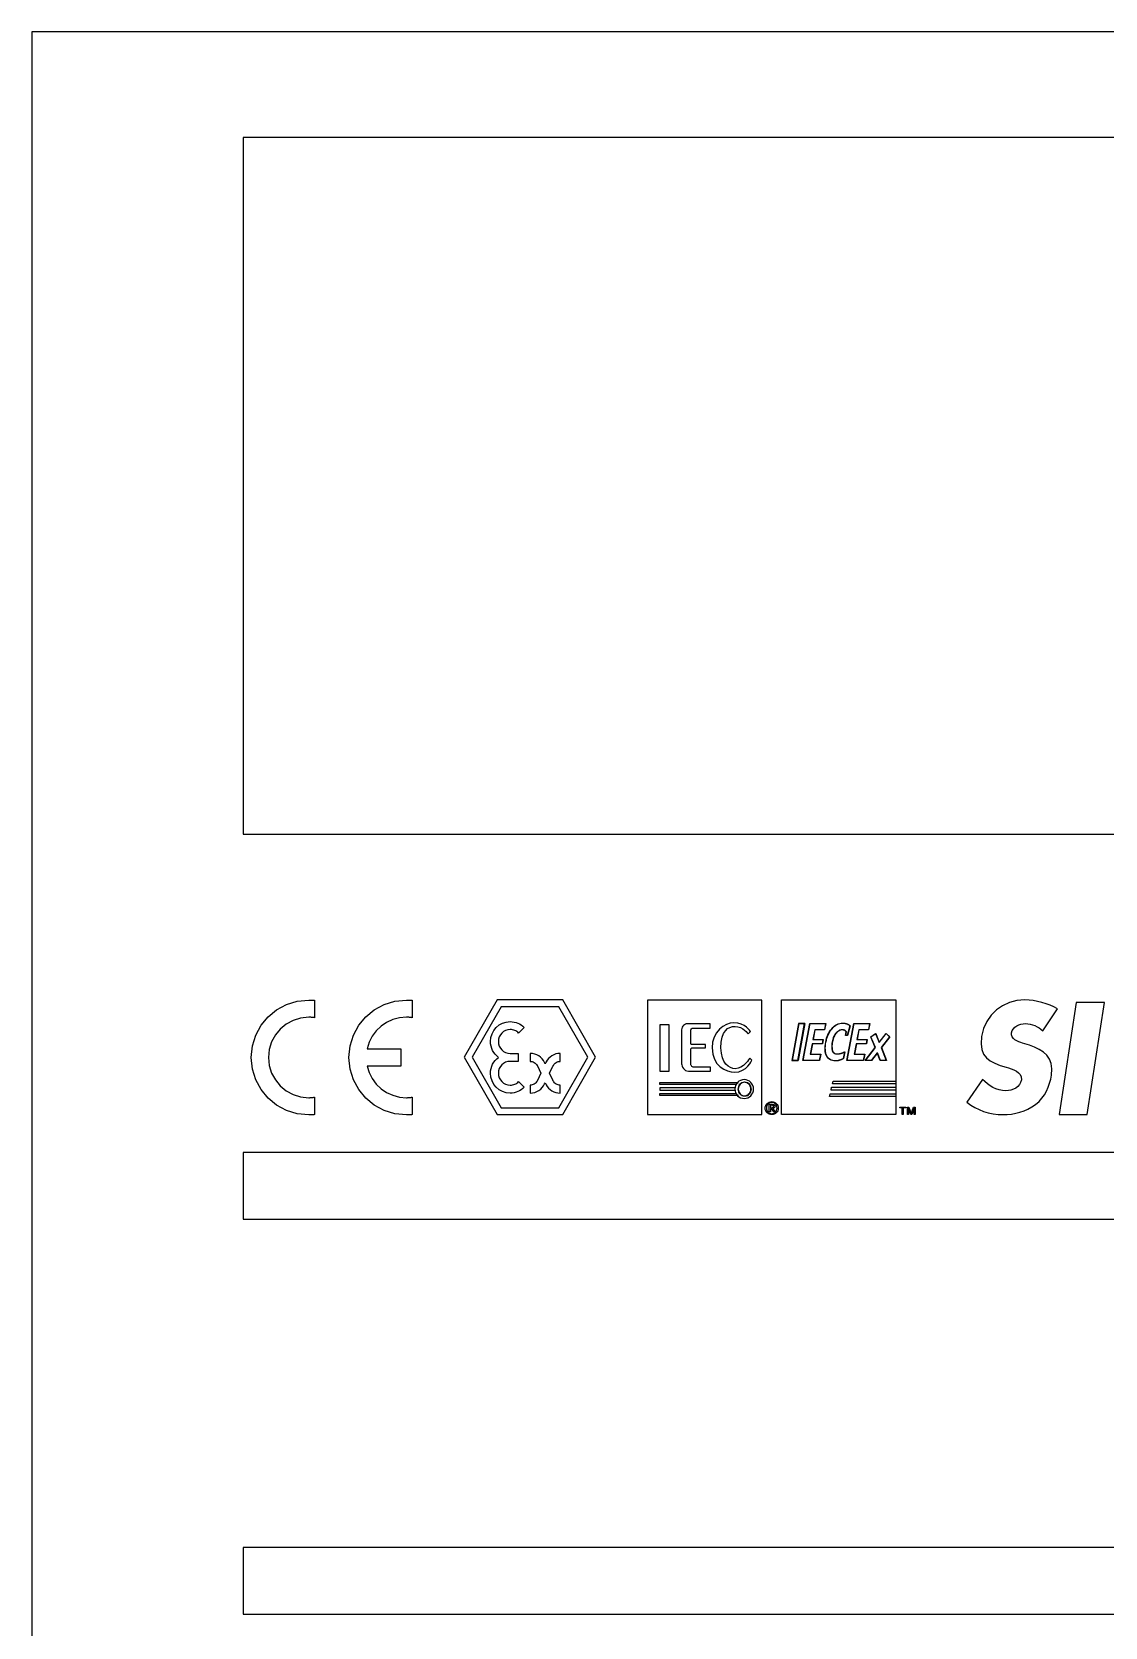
# Model space of a CAD drawing. Header units: metres. Extents: x 0 to 3575, y 0 to 842.
# Drawn here: x 0 to 287.8, y 414.1 to 841.9 of the extents above; entities that cross this region are included whole.
import ezdxf

# ---------------------------------------------------------------- set-up
doc = ezdxf.new("R2010")
doc.units = ezdxf.units.M
doc.layers.add('BORDER', color=2, linetype='Continuous')
doc.layers.add('SCHEMATICS', color=7, linetype='Continuous')

msp = doc.modelspace()

# ---------------------------------------------------------------- linework, layer by layer
at = {"layer": 'BORDER', "color": 2}
msp.add_lwpolyline([(0, 0), (595.28, 0), (595.28, 841.89), (0, 841.89), (0, 0)], dxfattribs=at)
at = {"layer": 'SCHEMATICS', "color": 7}
for p, q in [((75.77, 582.2), (75.77, 577.53)), ((101.98, 582.2), (101.98, 577.53)), ((124.73, 582.28), (115.92, 566.9)), ((142.36, 582.28), (124.73, 582.28)), ((151.17, 566.9), (142.36, 582.28)), ((195.73, 582.27), (165.09, 582.27)), ((165.09, 582.27), (165.09, 551.53)), ((195.73, 551.53), (195.73, 582.27)), ((201, 551.53), (201, 582.28)), ((201, 582.28), (231.66, 582.28)), ((231.66, 582.28), (231.66, 551.53)), ((125.79, 580.43), (118.03, 566.9)), ((141.3, 580.43), (125.79, 580.43)), ((149.06, 566.9), (141.3, 580.43)), ((271.05, 573.99), (274.99, 579.88)), ((280.04, 581.64), (275.43, 551.52)), ((287.61, 581.64), (280.04, 581.64)), ((283, 551.52), (287.61, 581.64)), ((132, 574.92), (130.5, 573.41)), ((170.92, 575.62), (168.4, 575.62)), ((168.4, 575.62), (168.4, 563.17)), ((170.92, 563.17), (170.92, 575.62)), ((181.83, 575.91), (177.3, 575.91)), ((181.83, 574.72), (181.83, 575.91)), ((192.03, 573.19), (192.65, 573.84)), ((203.82, 566.07), (205.66, 575.99)), ((207.29, 575.99), (205.45, 566.07)), ((205.66, 575.99), (207.29, 575.99)), ((206.75, 566.07), (208.59, 575.99)), ((206.83, 566.07), (208.67, 575.99)), ((208.59, 575.99), (212.81, 575.99)), ((208.67, 575.99), (212.89, 575.99)), ((209.9, 574.28), (209.41, 571.64)), ((209.98, 574.28), (209.49, 571.64)), ((212.49, 574.28), (209.9, 574.28)), ((212.57, 574.28), (209.98, 574.28)), ((212.81, 575.99), (212.49, 574.28)), ((212.89, 575.99), (212.57, 574.28)), ((218.14, 572.73), (218.33, 573.73)), ((218.22, 572.73), (218.41, 573.73)), ((218.55, 566.07), (220.39, 575.99)), ((219.3, 575.36), (218.58, 572.73)), ((218.63, 566.07), (220.47, 575.99)), ((219.38, 575.36), (218.66, 572.73)), ((220.39, 575.99), (224.61, 575.99)), ((220.47, 575.99), (224.69, 575.99)), ((221.7, 574.28), (221.21, 571.64)), ((221.78, 574.28), (221.29, 571.64)), ((224.29, 574.28), (221.7, 574.28)), ((224.37, 574.28), (221.78, 574.28)), ((224.61, 575.99), (224.29, 574.28)), ((224.69, 575.99), (224.37, 574.28)), ((224.92, 572.43), (226.18, 573.3)), ((225, 572.43), (226.26, 573.3)), ((226.18, 573.3), (227.15, 570.89)), ((226.26, 573.3), (227.23, 570.89)), ((227.15, 570.89), (229.03, 573.3)), ((227.23, 570.89), (229.11, 573.3)), ((229.03, 573.3), (229.97, 572.43)), ((229.11, 573.3), (230.05, 572.43)), ((89.9, 569.17), (98.9, 569.17)), ((98.9, 569.17), (98.9, 564.55)), ((180.64, 569.4), (180.64, 570.34)), ((209.21, 570.54), (208.7, 567.78)), ((209.29, 570.54), (208.78, 567.78)), ((211.91, 570.54), (209.21, 570.54)), ((211.99, 570.54), (209.29, 570.54)), ((209.41, 571.64), (212.12, 571.64)), ((209.49, 571.64), (212.2, 571.64)), ((212.12, 571.64), (211.91, 570.54)), ((212.2, 571.64), (211.99, 570.54)), ((218.58, 572.73), (218.14, 572.73)), ((218.66, 572.73), (218.22, 572.73)), ((221.01, 570.54), (220.5, 567.78)), ((221.09, 570.54), (220.58, 567.78)), ((223.71, 570.54), (221.01, 570.54)), ((223.79, 570.54), (221.09, 570.54)), ((221.21, 571.64), (223.92, 571.64)), ((221.29, 571.64), (224, 571.64)), ((223.43, 566.07), (226.1, 569.5)), ((223.51, 566.07), (226.18, 569.5)), ((223.92, 571.64), (223.71, 570.54)), ((224, 571.64), (223.79, 570.54)), ((226.1, 569.5), (224.92, 572.43)), ((226.18, 569.5), (225, 572.43)), ((229.97, 572.43), (227.71, 569.51)), ((227.71, 569.51), (229.09, 566.07)), ((230.05, 572.43), (227.79, 569.51)), ((227.79, 569.51), (229.17, 566.07)), ((267.47, 570.12), (265.63, 570.7)), ((115.92, 566.9), (124.73, 551.52)), ((118.03, 566.9), (125.79, 553.37)), ((128.26, 567.95), (130.37, 567.95)), ((130.37, 565.82), (128.26, 565.82)), ((130.37, 567.95), (130.37, 567.51)), ((130.37, 567.51), (130.37, 566.27)), ((130.37, 566.27), (130.37, 565.82)), ((133.58, 567.95), (133.58, 565.82)), ((137.64, 565.16), (137.48, 565.52)), ((141.3, 553.37), (149.06, 566.9)), ((141.69, 565.82), (141.69, 567.95)), ((142.36, 551.52), (151.17, 566.9)), ((193.06, 566.12), (192.47, 566.67)), ((205.45, 566.07), (203.82, 566.07)), ((211.14, 566.07), (206.75, 566.07)), ((211.22, 566.07), (206.83, 566.07)), ((208.7, 567.78), (211.46, 567.78)), ((208.78, 567.78), (211.54, 567.78)), ((211.46, 567.78), (211.14, 566.07)), ((211.54, 567.78), (211.22, 566.07)), ((217.87, 568.37), (217.53, 566.56)), ((217.95, 568.37), (217.61, 566.56)), ((222.94, 566.07), (218.55, 566.07)), ((223.02, 566.07), (218.63, 566.07)), ((220.5, 567.78), (223.26, 567.78)), ((220.58, 567.78), (223.34, 567.78)), ((223.26, 567.78), (222.94, 566.07)), ((223.34, 567.78), (223.02, 566.07)), ((225.04, 566.07), (223.43, 566.07)), ((225.12, 566.07), (223.51, 566.07)), ((226.66, 568.11), (225.04, 566.07)), ((226.74, 568.11), (225.12, 566.07)), ((227.48, 566.07), (226.66, 568.11)), ((227.56, 566.07), (226.74, 568.11)), ((229.09, 566.07), (227.48, 566.07)), ((229.17, 566.07), (227.56, 566.07)), ((98.9, 564.55), (89.9, 564.55)), ((135.53, 564.6), (136.49, 562.63)), ((136.49, 562.63), (135.53, 560.67)), ((138.79, 562.63), (139.72, 564.54)), ((139.71, 560.73), (138.79, 562.63)), ((168.4, 563.17), (170.92, 563.17)), ((181.95, 563.19), (181.95, 564.24)), ((214.71, 559.79), (214.87, 560.51)), ((214.87, 560.51), (231.66, 560.51)), ((231.66, 560.51), (231.66, 559.79)), ((254.94, 560.97), (250.73, 554.85)), ((75.77, 556.19), (75.77, 551.52)), ((101.98, 556.19), (101.98, 551.52)), ((130.5, 560.37), (132, 558.86)), ((133.58, 559.43), (133.58, 557.3)), ((137.49, 559.77), (137.64, 560.1)), ((137.64, 560.1), (137.73, 559.89)), ((141.69, 557.3), (141.69, 559.43)), ((168.4, 559.61), (168.4, 560.14)), ((168.4, 560.14), (189.48, 560.14)), ((188.81, 559.61), (168.4, 559.61)), ((188.59, 558.73), (168.4, 558.73)), ((168.4, 558.73), (168.4, 558.13)), ((168.4, 558.13), (188.59, 558.13)), ((168.4, 556.64), (168.4, 557.17)), ((168.4, 557.17), (188.8, 557.16)), ((189.47, 556.64), (168.4, 556.64)), ((188.59, 558.13), (188.59, 558.73)), ((213.89, 556.42), (214.02, 557.11)), ((231.66, 556.42), (213.89, 556.42)), ((214.02, 557.11), (231.66, 557.11)), ((214.32, 558.13), (214.45, 558.85)), ((231.66, 558.13), (214.32, 558.13)), ((214.45, 558.85), (231.66, 558.85)), ((231.66, 559.79), (214.71, 559.79)), ((231.66, 558.85), (231.66, 558.13)), ((231.66, 557.11), (231.66, 556.42)), ((125.79, 553.37), (141.3, 553.37)), ((197.7, 554.3), (198.49, 554.3)), ((197.7, 552.25), (197.7, 554.3)), ((198.01, 552.25), (197.7, 552.25)), ((198.43, 554.04), (198.01, 554.04)), ((198.01, 554.04), (198.01, 553.39)), ((198.01, 553.39), (198.35, 553.39)), ((198.35, 553.13), (198.01, 553.13)), ((198.01, 553.13), (198.01, 552.25)), ((198.91, 552.25), (198.35, 553.13)), ((198.66, 553.16), (199.25, 552.25)), ((199.25, 552.25), (198.91, 552.25)), ((232.69, 553.34), (232.69, 553.56)), ((232.69, 553.56), (234.32, 553.56)), ((233.37, 553.34), (232.69, 553.34)), ((233.37, 551.52), (233.37, 553.34)), ((234.32, 553.34), (233.65, 553.34)), ((233.65, 553.34), (233.65, 551.52)), ((234.32, 553.56), (234.32, 553.34)), ((234.78, 553.56), (235.15, 553.56)), ((234.78, 551.52), (234.78, 553.56)), ((235.05, 553.22), (235.04, 553.22)), ((235.04, 553.22), (235.04, 551.52)), ((235.68, 551.52), (235.05, 553.22)), ((235.15, 553.56), (235.8, 551.85)), ((235.8, 551.85), (236.44, 553.56)), ((236.55, 553.22), (235.91, 551.52)), ((236.44, 553.56), (236.81, 553.56)), ((236.56, 553.22), (236.55, 553.22)), ((236.56, 551.52), (236.56, 553.22)), ((236.81, 553.56), (236.81, 551.52)), ((124.73, 551.52), (142.36, 551.52)), ((165.09, 551.53), (195.73, 551.53)), ((231.66, 551.53), (201, 551.53)), ((233.65, 551.52), (233.37, 551.52)), ((235.04, 551.52), (234.78, 551.52)), ((235.91, 551.52), (235.68, 551.52)), ((236.81, 551.52), (236.56, 551.52)), ((275.43, 551.52), (283, 551.52))]:
    msp.add_line(p, q, dxfattribs=at)
for points in [[(56.69, 626.71), (566.93, 626.71), (566.93, 813.55), (56.69, 813.55), (56.69, 626.71)], [(58.82, 566.86), (59.13, 569.97), (60.03, 572.86), (61.45, 575.48), (63.33, 577.76), (65.61, 579.64), (68.23, 581.06), (71.13, 581.96), (74.23, 582.27)], [(74.23, 582.27), (74.43, 582.27), (74.62, 582.27), (74.81, 582.26), (75.01, 582.26), (75.2, 582.24), (75.39, 582.23), (75.58, 582.22), (75.77, 582.2)], [(85.02, 566.86), (85.34, 569.97), (86.23, 572.86), (87.66, 575.48), (89.54, 577.76), (91.82, 579.64), (94.44, 581.06), (97.33, 581.96), (100.44, 582.27)], [(100.44, 582.27), (100.63, 582.27), (100.83, 582.27), (101.02, 582.26), (101.22, 582.26), (101.41, 582.24), (101.6, 582.23), (101.79, 582.22), (101.98, 582.2)], [(266.26, 582.28), (264.13, 582.1), (262.12, 581.58), (260.28, 580.74), (258.63, 579.6), (257.21, 578.19), (256.06, 576.51), (255.2, 574.6), (254.67, 572.48)], [(274.99, 579.88), (274.06, 580.4), (273.05, 580.87), (271.97, 581.28), (270.84, 581.63), (269.69, 581.91), (268.53, 582.11), (267.38, 582.24), (266.26, 582.28)], [(74.23, 577.65), (72.06, 577.43), (70.03, 576.8), (68.2, 575.81), (66.6, 574.49), (65.28, 572.89), (64.29, 571.06), (63.66, 569.04), (63.44, 566.86)], [(75.77, 577.53), (75.58, 577.55), (75.39, 577.58), (75.2, 577.6), (75.01, 577.62), (74.82, 577.63), (74.62, 577.64), (74.43, 577.65), (74.23, 577.65)], [(100.44, 577.65), (98.55, 577.49), (96.76, 577.01), (95.12, 576.25), (93.63, 575.23), (92.34, 573.99), (91.27, 572.54), (90.45, 570.93), (89.9, 569.17)], [(101.98, 577.53), (101.79, 577.55), (101.6, 577.58), (101.41, 577.6), (101.22, 577.62), (101.03, 577.63), (100.83, 577.64), (100.64, 577.65), (100.44, 577.65)], [(122.97, 571.15), (123.07, 572.22), (123.38, 573.22), (123.87, 574.13), (124.52, 574.92), (125.3, 575.57), (126.2, 576.06), (127.19, 576.37), (128.26, 576.48)], [(128.26, 574.35), (127.62, 574.28), (127.02, 574.1), (126.48, 573.8), (126.01, 573.41), (125.62, 572.94), (125.33, 572.4), (125.15, 571.8), (125.08, 571.15)], [(128.26, 576.48), (128.8, 576.45), (129.32, 576.37), (129.83, 576.24), (130.31, 576.06), (130.78, 575.84), (131.21, 575.57), (131.62, 575.26), (132, 574.92)], [(130.5, 573.41), (130.27, 573.62), (130.03, 573.8), (129.77, 573.96), (129.49, 574.1), (129.2, 574.2), (128.9, 574.28), (128.58, 574.33), (128.26, 574.35)], [(175.7, 575.91), (175.46, 575.88), (175.22, 575.79), (174.97, 575.65), (174.74, 575.46), (174.54, 575.23), (174.37, 574.95), (174.27, 574.65), (174.23, 574.31)], [(174.23, 574.31), (174.23, 573.68), (174.23, 572.59), (174.23, 571.2), (174.23, 569.67), (174.23, 568.15), (174.23, 566.79), (174.23, 565.75), (174.23, 565.18)], [(177.3, 575.91), (177.25, 575.91), (177.13, 575.91), (176.95, 575.91), (176.72, 575.91), (176.46, 575.91), (176.2, 575.91), (175.93, 575.91), (175.7, 575.91)], [(176.68, 573.84), (176.68, 573.97), (176.68, 574.11), (176.71, 574.26), (176.75, 574.4), (176.82, 574.53), (176.93, 574.63), (177.08, 574.7), (177.29, 574.72)], [(176.68, 570.97), (176.68, 571.16), (176.68, 571.49), (176.68, 571.92), (176.68, 572.39), (176.68, 572.86), (176.68, 573.29), (176.68, 573.63), (176.68, 573.84)], [(177.29, 574.72), (177.66, 574.72), (178.26, 574.72), (179, 574.72), (179.79, 574.72), (180.56, 574.72), (181.21, 574.72), (181.66, 574.72), (181.83, 574.72)], [(188.2, 576.17), (187.23, 576.06), (186.23, 575.73), (185.26, 575.19), (184.35, 574.44), (183.57, 573.48), (182.95, 572.33), (182.54, 570.97), (182.39, 569.43)], [(184.76, 569.43), (184.85, 571), (185.1, 572.27), (185.48, 573.28), (185.97, 574.04), (186.55, 574.59), (187.18, 574.94), (187.85, 575.14), (188.54, 575.2)], [(192.65, 573.84), (192.58, 573.94), (192.39, 574.2), (192.05, 574.58), (191.58, 575), (190.96, 575.43), (190.2, 575.81), (189.28, 576.07), (188.2, 576.17)], [(188.54, 575.2), (189.32, 575.11), (190.02, 574.88), (190.62, 574.56), (191.11, 574.19), (191.51, 573.82), (191.79, 573.5), (191.97, 573.27), (192.03, 573.19)], [(205.37, 566.07), (207.21, 575.99), (205.58, 575.99), (203.74, 566.07), (205.37, 566.07)], [(205.45, 566.07), (207.29, 575.99), (205.66, 575.99), (203.82, 566.07), (205.45, 566.07)], [(212.85, 571), (212.96, 571.51), (213.1, 572.01), (213.26, 572.48), (213.45, 572.94), (213.67, 573.38), (213.91, 573.8), (214.18, 574.2), (214.47, 574.58)], [(212.93, 571), (213.04, 571.51), (213.18, 572.01), (213.34, 572.48), (213.53, 572.94), (213.75, 573.38), (213.99, 573.8), (214.26, 574.2), (214.55, 574.58)], [(214.47, 574.58), (214.79, 574.93), (215.12, 575.23), (215.47, 575.49), (215.83, 575.7), (216.21, 575.86), (216.6, 575.98), (217.01, 576.05), (217.43, 576.07)], [(214.55, 574.58), (214.87, 574.93), (215.2, 575.23), (215.55, 575.49), (215.91, 575.7), (216.29, 575.86), (216.68, 575.98), (217.09, 576.05), (217.51, 576.07)], [(215.61, 573.4), (215.43, 573.17), (215.26, 572.93), (215.11, 572.66), (214.98, 572.38), (214.86, 572.08), (214.76, 571.77), (214.67, 571.43), (214.59, 571.08)], [(215.69, 573.4), (215.51, 573.17), (215.34, 572.93), (215.19, 572.66), (215.06, 572.38), (214.94, 572.08), (214.83, 571.77), (214.74, 571.43), (214.67, 571.08)], [(217.18, 574.26), (216.97, 574.25), (216.77, 574.21), (216.57, 574.14), (216.37, 574.04), (216.18, 573.92), (215.99, 573.77), (215.8, 573.6), (215.61, 573.4)], [(217.26, 574.26), (217.05, 574.25), (216.85, 574.21), (216.65, 574.14), (216.45, 574.04), (216.26, 573.92), (216.06, 573.77), (215.87, 573.6), (215.69, 573.4)], [(217.93, 574.1), (217.87, 574.14), (217.8, 574.17), (217.72, 574.2), (217.63, 574.22), (217.53, 574.24), (217.42, 574.25), (217.3, 574.26), (217.18, 574.26)], [(218.01, 574.1), (217.95, 574.14), (217.88, 574.17), (217.79, 574.2), (217.7, 574.22), (217.61, 574.24), (217.5, 574.25), (217.38, 574.26), (217.26, 574.26)], [(217.43, 576.07), (217.55, 576.07), (217.67, 576.06), (217.79, 576.05), (217.91, 576.03), (218.04, 576), (218.17, 575.98), (218.3, 575.94), (218.43, 575.9)], [(217.51, 576.07), (217.63, 576.07), (217.75, 576.06), (217.87, 576.05), (217.99, 576.03), (218.12, 576), (218.25, 575.98), (218.38, 575.94), (218.51, 575.9)], [(218.33, 573.73), (218.29, 573.78), (218.24, 573.83), (218.2, 573.88), (218.15, 573.92), (218.1, 573.97), (218.05, 574.01), (217.99, 574.06), (217.93, 574.1)], [(218.41, 573.73), (218.37, 573.78), (218.32, 573.83), (218.28, 573.88), (218.23, 573.92), (218.18, 573.97), (218.12, 574.01), (218.07, 574.06), (218.01, 574.1)], [(218.43, 575.9), (218.56, 575.85), (218.69, 575.8), (218.81, 575.74), (218.92, 575.68), (219.02, 575.61), (219.12, 575.53), (219.21, 575.45), (219.3, 575.36)], [(218.51, 575.9), (218.64, 575.85), (218.77, 575.8), (218.88, 575.74), (219, 575.68), (219.1, 575.61), (219.2, 575.53), (219.29, 575.45), (219.38, 575.36)], [(262.71, 573.49), (262.88, 574.06), (263.19, 574.55), (263.6, 574.97), (264.1, 575.32), (264.65, 575.58), (265.22, 575.77), (265.79, 575.89), (266.34, 575.93)], [(265.63, 570.7), (265.14, 570.87), (264.61, 571.07), (264.09, 571.32), (263.6, 571.61), (263.19, 571.97), (262.88, 572.39), (262.71, 572.89), (262.71, 573.49)], [(266.34, 575.93), (267.02, 575.89), (267.69, 575.79), (268.33, 575.62), (268.94, 575.39), (269.52, 575.11), (270.07, 574.78), (270.58, 574.41), (271.05, 573.99)], [(125.09, 566.89), (124.63, 567.28), (124.22, 567.72), (123.85, 568.2), (123.55, 568.73), (123.3, 569.29), (123.12, 569.89), (123.01, 570.51), (122.97, 571.15)], [(125.08, 571.15), (125.15, 570.51), (125.33, 569.91), (125.62, 569.36), (126.01, 568.89), (126.48, 568.5), (127.02, 568.21), (127.62, 568.02), (128.26, 567.95)], [(176.68, 568.46), (176.67, 568.6), (176.66, 568.75), (176.65, 568.91), (176.66, 569.06), (176.68, 569.19), (176.74, 569.3), (176.83, 569.37), (176.97, 569.4)], [(177.06, 570.34), (176.91, 570.35), (176.8, 570.39), (176.73, 570.46), (176.69, 570.54), (176.67, 570.64), (176.67, 570.75), (176.67, 570.86), (176.68, 570.97)], [(176.97, 569.4), (177.26, 569.4), (177.73, 569.4), (178.33, 569.4), (178.97, 569.4), (179.6, 569.4), (180.13, 569.4), (180.5, 569.4), (180.64, 569.4)], [(180.64, 570.34), (180.51, 570.34), (180.15, 570.34), (179.64, 570.34), (179.03, 570.34), (178.4, 570.34), (177.82, 570.34), (177.35, 570.34), (177.06, 570.34)], [(182.39, 569.43), (182.56, 567.78), (183.01, 566.4), (183.69, 565.27), (184.54, 564.38), (185.5, 563.72), (186.49, 563.26), (187.48, 563), (188.38, 562.91)], [(188.54, 563.84), (187.96, 563.91), (187.33, 564.13), (186.7, 564.51), (186.11, 565.08), (185.57, 565.83), (185.15, 566.8), (184.87, 568), (184.76, 569.43)], [(213.08, 567.28), (212.93, 567.64), (212.81, 568.02), (212.73, 568.44), (212.69, 568.89), (212.68, 569.37), (212.7, 569.88), (212.76, 570.42), (212.85, 571)], [(213.16, 567.28), (213.01, 567.64), (212.89, 568.02), (212.81, 568.44), (212.77, 568.89), (212.75, 569.37), (212.78, 569.88), (212.84, 570.42), (212.93, 571)], [(214.59, 571.08), (214.53, 570.71), (214.49, 570.37), (214.46, 570.04), (214.46, 569.73), (214.47, 569.44), (214.5, 569.17), (214.55, 568.92), (214.61, 568.69)], [(214.67, 571.08), (214.61, 570.71), (214.57, 570.37), (214.54, 570.04), (214.54, 569.73), (214.55, 569.44), (214.58, 569.17), (214.63, 568.92), (214.69, 568.69)], [(254.67, 572.48), (254.51, 570.56), (254.69, 568.99), (255.17, 567.74), (255.93, 566.74), (256.94, 565.94), (258.18, 565.29), (259.63, 564.74), (261.25, 564.23)], [(273.39, 562.13), (273.51, 563.79), (273.32, 565.21), (272.86, 566.42), (272.16, 567.45), (271.24, 568.31), (270.13, 569.03), (268.86, 569.62), (267.47, 570.12)], [(74.23, 551.45), (71.13, 551.76), (68.23, 552.66), (65.61, 554.08), (63.33, 555.96), (61.45, 558.24), (60.03, 560.86), (59.13, 563.75), (58.82, 566.86)], [(63.44, 566.86), (63.66, 564.69), (64.29, 562.66), (65.28, 560.83), (66.6, 559.23), (68.2, 557.91), (70.03, 556.92), (72.06, 556.29), (74.23, 556.07)], [(100.44, 551.45), (97.33, 551.76), (94.44, 552.66), (91.82, 554.08), (89.54, 555.96), (87.66, 558.24), (86.23, 560.86), (85.34, 563.75), (85.02, 566.86)], [(122.97, 562.63), (123.01, 563.27), (123.12, 563.89), (123.3, 564.49), (123.55, 565.05), (123.85, 565.57), (124.22, 566.06), (124.63, 566.5), (125.09, 566.89)], [(128.26, 565.82), (127.62, 565.76), (127.02, 565.57), (126.48, 565.28), (126.01, 564.89), (125.62, 564.41), (125.33, 563.87), (125.15, 563.27), (125.08, 562.63)], [(137.48, 565.52), (137.2, 566.03), (136.84, 566.5), (136.42, 566.92), (135.94, 567.27), (135.41, 567.56), (134.84, 567.78), (134.22, 567.91), (133.58, 567.95)], [(133.58, 565.82), (133.88, 565.8), (134.17, 565.74), (134.44, 565.65), (134.69, 565.52), (134.92, 565.37), (135.12, 565.18), (135.3, 564.97), (135.45, 564.74)], [(135.45, 564.74), (135.46, 564.73), (135.47, 564.71), (135.48, 564.69), (135.49, 564.67), (135.5, 564.66), (135.51, 564.64), (135.52, 564.62), (135.53, 564.6)], [(137.87, 565.66), (137.84, 565.61), (137.81, 565.55), (137.77, 565.46), (137.74, 565.38), (137.7, 565.3), (137.67, 565.23), (137.65, 565.18), (137.64, 565.16)], [(141.69, 567.95), (141.07, 567.91), (140.47, 567.79), (139.91, 567.59), (139.4, 567.32), (138.93, 566.98), (138.51, 566.59), (138.15, 566.15), (137.87, 565.66)], [(139.72, 564.54), (139.73, 564.56), (139.74, 564.59), (139.75, 564.62), (139.77, 564.65), (139.79, 564.68), (139.8, 564.71), (139.81, 564.73), (139.82, 564.74)], [(139.82, 564.74), (139.97, 564.97), (140.15, 565.18), (140.35, 565.37), (140.58, 565.52), (140.83, 565.65), (141.1, 565.74), (141.39, 565.8), (141.69, 565.82)], [(174.23, 565.18), (174.26, 564.88), (174.35, 564.56), (174.5, 564.22), (174.71, 563.91), (174.97, 563.62), (175.28, 563.4), (175.65, 563.25), (176.06, 563.19)], [(176.68, 565.05), (176.68, 565.31), (176.68, 565.72), (176.68, 566.23), (176.68, 566.79), (176.68, 567.34), (176.68, 567.84), (176.68, 568.23), (176.68, 568.46)], [(177.77, 564.24), (177.51, 564.26), (177.29, 564.3), (177.1, 564.38), (176.95, 564.48), (176.83, 564.6), (176.74, 564.73), (176.69, 564.89), (176.68, 565.05)], [(188.38, 562.91), (189.57, 563.05), (190.56, 563.41), (191.37, 563.93), (192.01, 564.52), (192.49, 565.11), (192.81, 565.62), (193, 565.98), (193.06, 566.12)], [(192.47, 566.67), (192.4, 566.55), (192.19, 566.23), (191.85, 565.77), (191.39, 565.25), (190.82, 564.73), (190.14, 564.28), (189.38, 563.96), (188.54, 563.84)], [(215.45, 565.93), (215.04, 565.95), (214.66, 566.02), (214.32, 566.12), (214, 566.27), (213.72, 566.46), (213.48, 566.69), (213.26, 566.97), (213.08, 567.28)], [(215.53, 565.93), (215.12, 565.95), (214.74, 566.02), (214.4, 566.12), (214.08, 566.27), (213.8, 566.46), (213.55, 566.69), (213.34, 566.97), (213.16, 567.28)], [(214.61, 568.69), (214.7, 568.48), (214.8, 568.3), (214.93, 568.15), (215.08, 568.02), (215.25, 567.93), (215.45, 567.86), (215.66, 567.82), (215.9, 567.8)], [(214.69, 568.69), (214.78, 568.48), (214.88, 568.3), (215.01, 568.15), (215.16, 568.02), (215.33, 567.93), (215.53, 567.86), (215.74, 567.82), (215.98, 567.8)], [(216.51, 566.1), (216.36, 566.06), (216.22, 566.03), (216.08, 566), (215.95, 565.97), (215.82, 565.96), (215.69, 565.94), (215.57, 565.93), (215.45, 565.93)], [(216.59, 566.1), (216.44, 566.06), (216.3, 566.03), (216.16, 566), (216.03, 565.97), (215.9, 565.96), (215.77, 565.94), (215.65, 565.93), (215.53, 565.93)], [(215.9, 567.8), (216, 567.81), (216.12, 567.81), (216.23, 567.82), (216.35, 567.84), (216.48, 567.86), (216.61, 567.89), (216.74, 567.92), (216.88, 567.96)], [(215.98, 567.8), (216.08, 567.81), (216.2, 567.81), (216.31, 567.82), (216.43, 567.84), (216.56, 567.86), (216.69, 567.89), (216.82, 567.92), (216.96, 567.96)], [(217.53, 566.56), (217.42, 566.49), (217.31, 566.42), (217.19, 566.36), (217.07, 566.3), (216.94, 566.24), (216.8, 566.19), (216.66, 566.14), (216.51, 566.1)], [(217.61, 566.56), (217.5, 566.49), (217.39, 566.42), (217.27, 566.36), (217.15, 566.3), (217.02, 566.24), (216.88, 566.19), (216.74, 566.14), (216.59, 566.1)], [(216.88, 567.96), (217.02, 568), (217.15, 568.05), (217.28, 568.09), (217.41, 568.14), (217.53, 568.2), (217.65, 568.25), (217.76, 568.31), (217.87, 568.37)], [(216.96, 567.96), (217.1, 568), (217.23, 568.05), (217.36, 568.09), (217.49, 568.14), (217.61, 568.2), (217.73, 568.25), (217.84, 568.31), (217.95, 568.37)], [(89.9, 564.55), (90.45, 562.79), (91.27, 561.18), (92.34, 559.74), (93.63, 558.49), (95.12, 557.48), (96.76, 556.71), (98.55, 556.24), (100.44, 556.07)], [(128.26, 557.3), (127.19, 557.41), (126.2, 557.72), (125.3, 558.21), (124.52, 558.86), (123.87, 559.65), (123.38, 560.55), (123.07, 561.55), (122.97, 562.63)], [(125.08, 562.63), (125.15, 561.98), (125.33, 561.38), (125.62, 560.84), (126.01, 560.37), (126.48, 559.98), (127.02, 559.68), (127.62, 559.5), (128.26, 559.43)], [(135.45, 560.51), (135.3, 560.28), (135.12, 560.07), (134.92, 559.89), (134.69, 559.73), (134.44, 559.6), (134.17, 559.51), (133.88, 559.45), (133.58, 559.43)], [(135.53, 560.67), (135.52, 560.65), (135.51, 560.63), (135.5, 560.61), (135.49, 560.59), (135.48, 560.57), (135.47, 560.55), (135.46, 560.53), (135.45, 560.51)], [(139.82, 560.51), (139.81, 560.52), (139.8, 560.55), (139.79, 560.57), (139.77, 560.61), (139.75, 560.64), (139.74, 560.68), (139.72, 560.71), (139.71, 560.73)], [(141.69, 559.43), (141.39, 559.45), (141.1, 559.51), (140.83, 559.6), (140.58, 559.73), (140.35, 559.89), (140.15, 560.07), (139.97, 560.28), (139.82, 560.51)], [(176.06, 563.19), (176.64, 563.19), (177.47, 563.19), (178.43, 563.19), (179.44, 563.19), (180.39, 563.19), (181.19, 563.19), (181.74, 563.19), (181.95, 563.19)], [(181.95, 564.24), (181.8, 564.24), (181.4, 564.24), (180.82, 564.24), (180.14, 564.24), (179.42, 564.24), (178.74, 564.24), (178.16, 564.24), (177.77, 564.24)], [(191, 560.91), (190.5, 560.86), (190.03, 560.71), (189.6, 560.48), (189.23, 560.17), (188.93, 559.8), (188.7, 559.37), (188.55, 558.9), (188.5, 558.39)], [(193.51, 558.39), (193.45, 558.9), (193.31, 559.37), (193.08, 559.8), (192.77, 560.17), (192.4, 560.48), (191.98, 560.71), (191.51, 560.86), (191, 560.91)], [(261.19, 557.95), (260.24, 558.01), (259.35, 558.19), (258.5, 558.47), (257.7, 558.84), (256.95, 559.29), (256.24, 559.8), (255.57, 560.37), (254.94, 560.97)], [(265.32, 560.89), (265.12, 560.18), (264.79, 559.57), (264.34, 559.06), (263.8, 558.65), (263.19, 558.34), (262.54, 558.12), (261.86, 557.99), (261.19, 557.95)], [(261.25, 564.23), (261.88, 564.04), (262.59, 563.81), (263.31, 563.53), (263.99, 563.19), (264.59, 562.76), (265.04, 562.25), (265.3, 561.63), (265.32, 560.89)], [(269.14, 554.27), (270.06, 555.06), (270.85, 555.93), (271.52, 556.86), (272.08, 557.86), (272.54, 558.89), (272.9, 559.96), (273.19, 561.04), (273.39, 562.13)], [(74.23, 556.07), (74.43, 556.07), (74.62, 556.08), (74.82, 556.09), (75.01, 556.11), (75.2, 556.12), (75.39, 556.14), (75.58, 556.17), (75.77, 556.19)], [(100.44, 556.07), (100.64, 556.07), (100.83, 556.08), (101.03, 556.09), (101.22, 556.11), (101.41, 556.12), (101.6, 556.14), (101.79, 556.17), (101.98, 556.19)], [(128.26, 559.43), (128.58, 559.45), (128.9, 559.5), (129.2, 559.57), (129.49, 559.68), (129.77, 559.82), (130.03, 559.98), (130.27, 560.16), (130.5, 560.37)], [(132, 558.86), (131.62, 558.52), (131.21, 558.21), (130.78, 557.94), (130.31, 557.72), (129.83, 557.54), (129.32, 557.41), (128.8, 557.33), (128.26, 557.3)], [(133.58, 557.3), (134.23, 557.35), (134.85, 557.48), (135.42, 557.7), (135.96, 557.99), (136.44, 558.35), (136.86, 558.77), (137.21, 559.25), (137.49, 559.77)], [(137.73, 559.89), (137.75, 559.85), (137.77, 559.81), (137.78, 559.76), (137.8, 559.72), (137.82, 559.68), (137.84, 559.64), (137.86, 559.6), (137.88, 559.56)], [(137.88, 559.56), (138.18, 559.08), (138.53, 558.64), (138.95, 558.26), (139.42, 557.93), (139.93, 557.66), (140.48, 557.46), (141.07, 557.34), (141.69, 557.3)], [(188.5, 558.39), (188.55, 557.88), (188.7, 557.41), (188.93, 556.98), (189.23, 556.61), (189.6, 556.3), (190.03, 556.07), (190.5, 555.92), (191, 555.87)], [(188.8, 557.16), (188.81, 557.16), (188.82, 557.15), (188.84, 557.13), (188.87, 557.1), (188.91, 557.06), (188.95, 557.02), (189, 556.98), (189.05, 556.93)], [(189.13, 559.92), (189.04, 559.85), (188.98, 559.79), (188.92, 559.74), (188.88, 559.69), (188.85, 559.65), (188.83, 559.63), (188.82, 559.61), (188.81, 559.61)], [(189.05, 556.93), (189.14, 556.84), (189.22, 556.77), (189.3, 556.72), (189.36, 556.68), (189.4, 556.66), (189.44, 556.64), (189.46, 556.64), (189.47, 556.64)], [(189.48, 560.14), (189.48, 560.14), (189.47, 560.14), (189.46, 560.14), (189.43, 560.13), (189.39, 560.11), (189.32, 560.07), (189.24, 560.01), (189.13, 559.92)], [(191.04, 560.21), (190.69, 560.17), (190.37, 560.07), (190.07, 559.9), (189.81, 559.68), (189.6, 559.41), (189.44, 559.1), (189.34, 558.76), (189.31, 558.39)], [(191.05, 560.21), (190.7, 560.17), (190.37, 560.07), (190.08, 559.9), (189.82, 559.68), (189.61, 559.41), (189.45, 559.1), (189.35, 558.76), (189.31, 558.39)], [(189.31, 558.39), (189.34, 558.02), (189.44, 557.68), (189.6, 557.37), (189.81, 557.1), (190.07, 556.88), (190.37, 556.71), (190.69, 556.6), (191.04, 556.57)], [(189.31, 558.39), (189.35, 558.02), (189.45, 557.68), (189.61, 557.37), (189.82, 557.1), (190.08, 556.88), (190.37, 556.71), (190.7, 556.6), (191.05, 556.57)], [(191.17, 560.2), (190.82, 560.17), (190.49, 560.06), (190.19, 559.89), (189.94, 559.67), (189.72, 559.4), (189.56, 559.09), (189.46, 558.75), (189.42, 558.38)], [(189.42, 558.38), (189.46, 558.01), (189.56, 557.67), (189.72, 557.36), (189.94, 557.09), (190.19, 556.87), (190.49, 556.7), (190.82, 556.59), (191.17, 556.56)], [(191, 555.87), (191.51, 555.92), (191.98, 556.07), (192.4, 556.3), (192.77, 556.61), (193.08, 556.98), (193.31, 557.41), (193.45, 557.88), (193.51, 558.39)], [(192.78, 558.39), (192.74, 558.76), (192.64, 559.1), (192.48, 559.41), (192.27, 559.68), (192.01, 559.9), (191.72, 560.07), (191.39, 560.17), (191.04, 560.21)], [(191.04, 556.57), (191.39, 556.6), (191.72, 556.71), (192.01, 556.88), (192.27, 557.1), (192.48, 557.37), (192.64, 557.68), (192.74, 558.02), (192.78, 558.39)], [(192.79, 558.39), (192.75, 558.76), (192.65, 559.1), (192.49, 559.41), (192.28, 559.68), (192.02, 559.9), (191.73, 560.07), (191.4, 560.17), (191.05, 560.21)], [(191.05, 556.57), (191.4, 556.6), (191.73, 556.71), (192.02, 556.88), (192.28, 557.1), (192.49, 557.37), (192.65, 557.68), (192.75, 558.02), (192.79, 558.39)], [(192.92, 558.38), (192.88, 558.75), (192.78, 559.09), (192.62, 559.4), (192.4, 559.67), (192.15, 559.89), (191.85, 560.06), (191.52, 560.17), (191.17, 560.2)], [(191.17, 556.56), (191.52, 556.59), (191.85, 556.7), (192.15, 556.87), (192.4, 557.09), (192.62, 557.36), (192.78, 557.67), (192.88, 558.01), (192.92, 558.38)], [(196.62, 553.28), (196.65, 553.64), (196.76, 553.97), (196.92, 554.27), (197.14, 554.53), (197.4, 554.73), (197.7, 554.89), (198.03, 554.99), (198.38, 555.03)], [(198.38, 551.52), (198.03, 551.56), (197.7, 551.66), (197.4, 551.81), (197.14, 552.03), (196.92, 552.28), (196.76, 552.58), (196.65, 552.92), (196.62, 553.28)], [(198.38, 554.77), (198.08, 554.74), (197.81, 554.65), (197.56, 554.52), (197.35, 554.34), (197.18, 554.12), (197.05, 553.87), (196.96, 553.59), (196.94, 553.28)], [(196.94, 553.28), (196.96, 552.97), (197.05, 552.69), (197.18, 552.43), (197.35, 552.21), (197.56, 552.03), (197.81, 551.89), (198.08, 551.81), (198.38, 551.78)], [(198.35, 553.39), (198.45, 553.39), (198.55, 553.4), (198.64, 553.41), (198.72, 553.44), (198.79, 553.48), (198.84, 553.54), (198.87, 553.62), (198.88, 553.73)], [(198.38, 555.03), (198.73, 554.99), (199.05, 554.89), (199.35, 554.73), (199.61, 554.53), (199.83, 554.27), (199.99, 553.97), (200.09, 553.64), (200.13, 553.28)], [(199.81, 553.28), (199.78, 553.59), (199.7, 553.87), (199.57, 554.12), (199.4, 554.34), (199.19, 554.52), (198.94, 554.65), (198.67, 554.74), (198.38, 554.77)], [(198.38, 551.78), (198.67, 551.81), (198.94, 551.89), (199.19, 552.03), (199.4, 552.21), (199.57, 552.43), (199.7, 552.69), (199.78, 552.97), (199.81, 553.28)], [(200.13, 553.28), (200.09, 552.92), (199.99, 552.58), (199.83, 552.28), (199.61, 552.03), (199.35, 551.81), (199.05, 551.66), (198.73, 551.56), (198.38, 551.52)], [(198.88, 553.73), (198.87, 553.82), (198.84, 553.89), (198.8, 553.95), (198.74, 553.99), (198.67, 554.01), (198.6, 554.03), (198.52, 554.04), (198.43, 554.04)], [(198.49, 554.3), (198.66, 554.29), (198.8, 554.26), (198.93, 554.22), (199.03, 554.15), (199.1, 554.07), (199.16, 553.97), (199.19, 553.85), (199.2, 553.71)], [(199.2, 553.71), (199.19, 553.59), (199.16, 553.48), (199.11, 553.38), (199.05, 553.31), (198.97, 553.25), (198.88, 553.21), (198.77, 553.18), (198.66, 553.16)], [(250.73, 554.85), (251.76, 554.11), (252.85, 553.45), (254, 552.88), (255.2, 552.4), (256.45, 552.02), (257.75, 551.75), (259.08, 551.58), (260.44, 551.52)], [(260.44, 551.52), (261.55, 551.56), (262.68, 551.68), (263.8, 551.88), (264.92, 552.17), (266.03, 552.55), (267.1, 553.02), (268.14, 553.6), (269.14, 554.27)], [(75.77, 551.52), (75.58, 551.51), (75.39, 551.49), (75.2, 551.48), (75.01, 551.47), (74.81, 551.46), (74.62, 551.45), (74.43, 551.45), (74.23, 551.45)], [(101.98, 551.52), (101.79, 551.51), (101.6, 551.49), (101.41, 551.48), (101.22, 551.47), (101.02, 551.46), (100.83, 551.45), (100.63, 551.45), (100.44, 551.45)], [(56.69, 523.5), (566.93, 523.5), (566.93, 541.35), (56.69, 541.35), (56.69, 523.5)], [(56.69, 417.6), (566.93, 417.6), (566.93, 435.45), (56.69, 435.45), (56.69, 417.6)]]:
    msp.add_lwpolyline(points, dxfattribs=at)

doc.saveas('drawing.dxf')
